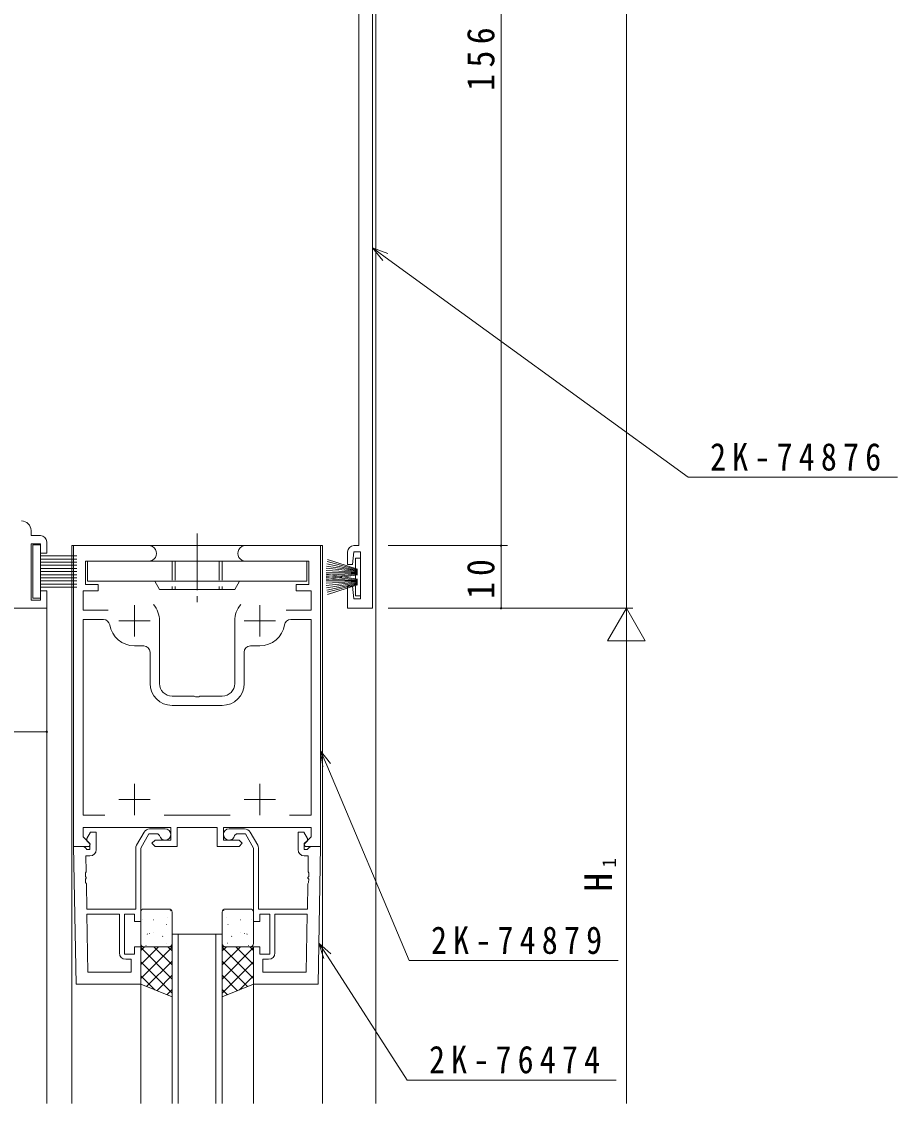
# Model space of a CAD drawing. Units: millimetres on the paper. Extents: x -420 to 373, y -297 to 267.
# Drawn here: x -191.9 to -52.2, y -190.6 to -18 of the extents above; entities that cross this region are included whole.
import ezdxf
from ezdxf.enums import TextEntityAlignment as Align

# ---------------------------------------------------------------- set-up
doc = ezdxf.new("R2010")
doc.units = ezdxf.units.MM
doc.linetypes.add('CHAIN2', pattern=[12, 9, -1, 1, -1])
doc.linetypes.add('DASHED3', pattern=[4, 3, -1])
for name, color, linetype, lineweight in [('0-3_YKK_11', 7, 'Continuous', 9), ('0-4_YKK_12', 2, 'Continuous', 9), ('0-5_YKK_13', 4, 'Continuous', 9), ('0-6_YKK_D', 6, 'Continuous', 9)]:
    doc.layers.add(name, color=color, linetype=linetype, lineweight=lineweight)
doc.styles.add('ＭＳ ゴシック', font='')
doc.styles.get('ＭＳ ゴシック').set_extended_font_data('MS Gothic')

msp = doc.modelspace()

# ---------------------------------------------------------------- linework, layer by layer
at = {"layer": '0-3_YKK_11'}
for p, q in [((-135.934, 54.419), (-135.934, -111.581)), ((-138.134, -101.581), (-138.134, 43.165)), ((-190.433, -99.978), (-190.433, -99.148)), ((-188.933, -99.978), (-190.433, -99.978)), ((-190.433, -101.278), (-188.933, -101.278)), ((-190.433, -110.278), (-190.433, -101.278)), ((-188.933, -101.278), (-188.933, -102.778)), ((-187.933, -102.778), (-187.933, -100.978)), ((-183.633, -101.583), (-183.633, -149.583)), ((-171.683, -101.583), (-183.633, -101.583)), ((-144.233, -101.583), (-156.183, -101.583)), ((-144.233, -149.583), (-144.233, -101.583)), ((-138.934, -101.581), (-138.134, -101.581)), ((-188.933, -102.778), (-187.933, -102.778)), ((-139.934, -104.581), (-139.934, -102.581)), ((-138.934, -102.581), (-139.134, -104.581)), ((-137.864, -102.581), (-138.934, -102.581)), ((-137.864, -110.081), (-137.864, -102.581)), ((-181.733, -104.083), (-171.683, -104.083)), ((-181.733, -107.783), (-181.733, -104.083)), ((-156.183, -104.083), (-146.133, -104.083)), ((-146.133, -104.083), (-146.133, -107.783)), ((-139.134, -104.581), (-139.934, -104.581)), ((-179.733, -107.783), (-181.733, -107.783)), ((-179.733, -108.783), (-179.733, -107.783)), ((-148.133, -107.783), (-148.133, -108.783)), ((-146.133, -107.783), (-148.133, -107.783)), ((-139.934, -108.081), (-139.134, -108.081)), ((-139.934, -111.581), (-139.934, -108.081)), ((-139.134, -108.081), (-138.934, -110.081)), ((-188.933, -110.278), (-190.433, -110.278)), ((-188.933, -108.778), (-188.933, -110.278)), ((-187.933, -108.778), (-188.933, -108.778)), ((-187.933, -111.578), (-187.933, -108.778)), ((-182.133, -108.783), (-179.733, -108.783)), ((-182.133, -111.883), (-182.133, -108.783)), ((-148.133, -108.783), (-145.733, -108.783)), ((-145.733, -108.783), (-145.733, -111.883)), ((-138.934, -110.081), (-137.864, -110.081)), ((-197.433, -111.578), (-187.933, -111.578)), ((-178.142, -111.883), (-182.133, -111.883)), ((-173.933, -111.083), (-173.933, -116.083)), ((-153.933, -111.083), (-153.933, -116.083)), ((-145.733, -111.883), (-149.725, -111.883)), ((-135.934, -111.581), (-139.934, -111.581)), ((-182.133, -113.383), (-182.133, -144.583)), ((-178.869, -113.383), (-182.133, -113.383)), ((-176.433, -113.583), (-171.433, -113.583)), ((-169.933, -123.583), (-169.933, -113.583)), ((-157.933, -113.583), (-157.933, -123.583)), ((-156.433, -113.583), (-151.433, -113.583)), ((-145.733, -113.383), (-148.998, -113.383)), ((-145.733, -144.583), (-145.733, -113.383)), ((-172.433, -117.583), (-173.933, -117.583)), ((-171.433, -123.583), (-171.433, -118.583)), ((-156.433, -118.583), (-156.433, -123.583)), ((-153.933, -117.583), (-155.433, -117.583)), ((-164.392, -125.583), (-167.933, -125.583)), ((-164.208, -125.703), (-164.392, -125.583)), ((-163.659, -125.703), (-164.208, -125.703)), ((-163.475, -125.583), (-163.659, -125.703)), ((-159.933, -125.583), (-163.475, -125.583)), ((-159.933, -127.083), (-167.933, -127.083)), ((-173.933, -139.583), (-173.933, -144.583)), ((-153.933, -139.583), (-153.933, -144.583)), ((-176.433, -142.083), (-171.433, -142.083)), ((-156.433, -142.083), (-151.433, -142.083)), ((-182.133, -144.583), (-178.651, -144.583)), ((-169.216, -144.583), (-158.651, -144.583)), ((-149.216, -144.583), (-145.733, -144.583)), ((-149.216, -144.583), (-145.733, -144.583)), ((-182.133, -146.583), (-168.133, -146.583)), ((-182.133, -148.058), (-182.133, -146.583)), ((-168.133, -146.583), (-168.133, -148.583)), ((-167.133, -146.583), (-160.733, -146.583)), ((-167.133, -149.583), (-167.133, -146.583)), ((-160.733, -146.583), (-160.733, -149.583)), ((-159.733, -146.583), (-145.733, -146.583)), ((-159.733, -148.583), (-159.733, -146.583)), ((-145.733, -146.583), (-145.733, -148.058)), ((-180.997, -149.195), (-182.133, -148.058)), ((-180.933, -147.283), (-181.533, -148.322)), ((-181.533, -148.322), (-181.533, -148.633)), ((-180.033, -147.283), (-180.933, -147.283)), ((-180.033, -150.083), (-180.033, -147.283)), ((-172.384, -147.283), (-173.6, -149.388)), ((-172.933, -149.834), (-171.633, -147.583)), ((-171.633, -147.583), (-170.217, -147.583)), ((-169.033, -146.783), (-171.518, -146.783)), ((-170.217, -147.583), (-169.921, -147.833)), ((-158.833, -146.783), (-156.349, -146.783)), ((-157.65, -147.583), (-157.946, -147.833)), ((-156.233, -147.583), (-157.65, -147.583)), ((-154.933, -149.834), (-156.233, -147.583)), ((-155.483, -147.283), (-154.267, -149.388)), ((-147.833, -147.283), (-146.933, -147.283)), ((-147.833, -150.083), (-147.833, -147.283)), ((-146.933, -147.283), (-146.333, -148.322)), ((-145.733, -148.058), (-146.87, -149.195)), ((-146.333, -148.322), (-146.333, -148.633)), ((-183.633, -149.583), (-181.158, -149.583)), ((-182.004, -149.583), (-183.633, -149.583)), ((-183.633, -149.583), (-183.249, -171.583)), ((-181.704, -149.883), (-182.004, -149.583)), ((-181.504, -150.083), (-181.704, -149.883)), ((-181.533, -148.633), (-181.033, -149.133)), ((-181.033, -150.083), (-181.504, -150.083)), ((-181.158, -149.583), (-180.997, -149.195)), ((-181.033, -149.133), (-181.033, -150.083)), ((-173.733, -149.888), (-173.733, -159.583)), ((-172.933, -161.583), (-172.933, -149.834)), ((-170.633, -148.583), (-171.133, -149.083)), ((-171.133, -149.083), (-170.633, -149.583)), ((-168.133, -148.583), (-170.633, -148.583)), ((-170.633, -149.583), (-167.133, -149.583)), ((-160.733, -149.583), (-157.233, -149.583)), ((-157.233, -148.583), (-159.733, -148.583)), ((-156.733, -149.083), (-157.233, -148.583)), ((-157.233, -149.583), (-156.733, -149.083)), ((-154.933, -161.583), (-154.933, -149.834)), ((-154.133, -149.888), (-154.133, -159.583)), ((-146.87, -149.195), (-146.709, -149.583)), ((-146.333, -148.633), (-146.833, -149.133)), ((-146.833, -149.133), (-146.833, -150.083)), ((-146.833, -150.083), (-146.363, -150.083)), ((-146.709, -149.583), (-144.233, -149.583)), ((-146.363, -150.083), (-146.163, -149.883)), ((-146.163, -149.883), (-145.863, -149.583)), ((-145.863, -149.583), (-144.233, -149.583)), ((-144.233, -149.583), (-144.618, -171.583)), ((-181.677, -151.083), (-181.033, -151.083)), ((-181.633, -153.625), (-181.677, -151.083)), ((-146.19, -151.083), (-146.833, -151.083)), ((-146.234, -153.625), (-146.19, -151.083)), ((-181.749, -153.81), (-181.633, -153.625)), ((-181.74, -154.36), (-181.749, -153.81)), ((-181.617, -154.541), (-181.74, -154.36)), ((-181.732, -154.81), (-181.615, -154.624)), ((-181.722, -155.36), (-181.732, -154.81)), ((-181.615, -154.624), (-181.617, -154.541)), ((-146.252, -154.624), (-146.25, -154.541)), ((-146.135, -154.81), (-146.252, -154.624)), ((-146.25, -154.541), (-146.127, -154.36)), ((-146.118, -153.81), (-146.234, -153.625)), ((-146.145, -155.36), (-146.135, -154.81)), ((-146.127, -154.36), (-146.118, -153.81)), ((-181.599, -155.541), (-181.722, -155.36)), ((-181.529, -159.583), (-181.599, -155.541)), ((-146.338, -159.583), (-146.268, -155.541)), ((-146.268, -155.541), (-146.145, -155.36)), ((-173.733, -159.583), (-181.529, -159.583)), ((-181.353, -169.653), (-181.515, -160.383)), ((-181.515, -160.383), (-176.333, -160.383)), ((-181.353, -169.653), (-181.515, -160.383)), ((-176.333, -160.383), (-176.333, -166.583)), ((-175.533, -160.383), (-173.933, -160.383)), ((-175.533, -166.783), (-175.533, -160.383)), ((-173.933, -160.383), (-173.933, -161.583)), ((-154.133, -159.583), (-146.338, -159.583)), ((-153.933, -160.383), (-153.933, -161.583)), ((-152.333, -160.383), (-153.933, -160.383)), ((-152.333, -166.783), (-152.333, -160.383)), ((-151.533, -160.383), (-151.533, -166.583)), ((-146.352, -160.383), (-151.533, -160.383)), ((-146.514, -169.653), (-146.352, -160.383)), ((-146.514, -169.653), (-146.352, -160.383)), ((-173.933, -161.583), (-172.933, -161.583)), ((-153.933, -161.583), (-154.933, -161.583)), ((-173.933, -165.583), (-173.933, -166.783)), ((-172.933, -165.583), (-173.933, -165.583)), ((-172.933, -171.583), (-172.933, -165.583)), ((-154.933, -165.583), (-153.933, -165.583)), ((-154.933, -171.583), (-154.933, -165.583)), ((-153.933, -165.583), (-153.933, -166.783)), ((-173.933, -166.783), (-175.533, -166.783)), ((-153.933, -166.783), (-152.333, -166.783)), ((-175.333, -167.583), (-174.433, -167.583)), ((-174.433, -167.583), (-174.433, -169.653)), ((-153.433, -167.583), (-153.433, -169.653)), ((-152.533, -167.583), (-153.433, -167.583)), ((-174.433, -169.653), (-181.353, -169.653)), ((-153.433, -169.653), (-146.514, -169.653)), ((-183.249, -171.583), (-172.933, -171.583)), ((-144.618, -171.583), (-154.933, -171.583))]:
    msp.add_line(p, q, dxfattribs=at)
for centre, radius, start, end in [((-191.933, -99.148), 1.5, 0, 89.99998), ((-188.933, -100.978), 1, 0, 89.99998), ((-171.683, -102.833), 1.25, 269.99998, 90), ((-156.183, -102.833), 1.25, 89.99998, 270), ((-138.934, -102.581), 1, 90, 179.99998), ((-173.933, -113.583), 4, 359.99997, 40.43979), ((-153.933, -113.583), 4, 139.5602, 180.00002), ((-178.869, -114.383), 1, 9.20688, 90), ((-148.998, -114.383), 1, 89.99998, 170.79311), ((-173.933, -113.583), 4, 189.20688, 270), ((-153.933, -113.583), 4, 269.99998, 350.79311), ((-172.433, -118.583), 1, 0, 89.99998), ((-155.433, -118.583), 1, 90, 179.99998), ((-167.933, -123.583), 3.5, 180, 269.99998), ((-167.933, -123.583), 2, 180, 269.99998), ((-159.933, -123.583), 2, 270, 359.99998), ((-159.933, -123.583), 3.5, 270, 359.99998), ((-171.518, -147.783), 1, 89.99997, 149.99998), ((-169.033, -147.683), 0.9, 189.59406, 90), ((-158.833, -147.683), 0.9, 89.99998, 350.40593), ((-156.349, -147.783), 1, 30, 90.00002), ((-181.033, -150.083), 1, 270, 359.99998), ((-172.733, -149.888), 1, 150.00005, 180.00006), ((-155.133, -149.888), 1, 359.99992, 29.99994), ((-146.833, -150.083), 1, 180, 269.99998), ((-175.333, -166.583), 1, 180, 269.99998), ((-152.533, -166.583), 1, 270, 359.99998)]:
    msp.add_arc(centre, radius, start, end, dxfattribs=at)
at = {"layer": '0-4_YKK_12'}
for p, q in [((-135.433, -190.578), (-135.433, 149.344)), ((-183.933, -101.583), (-183.933, -190.578)), ((-143.933, -101.583), (-183.933, -101.583)), ((-143.933, -190.578), (-143.933, -101.583)), ((-187.933, -111.578), (-187.933, -190.578)), ((-172.933, -149.915), (-172.933, -190.578)), ((-167.933, -163.578), (-159.933, -163.578)), ((-167.933, -190.578), (-167.933, -163.578)), ((-166.933, -163.578), (-166.933, -190.578)), ((-160.933, -190.578), (-160.933, -163.578)), ((-159.933, -163.578), (-159.933, -190.578)), ((-154.933, -171.383), (-154.933, -190.578))]:
    msp.add_line(p, q, dxfattribs=at)
at = {"layer": '0-5_YKK_13', "linetype": 'CHAIN2'}
msp.add_line((-163.936, -99.677), (-163.936, -110.63), dxfattribs=at)
at = {"layer": '0-5_YKK_13'}
for p, q in [((-188.934, -101.481), (-190.134, -101.481)), ((-190.134, -101.481), (-190.134, -109.981)), ((-188.934, -109.981), (-188.934, -101.481)), ((-188.934, -103.231), (-183.134, -103.231)), ((-188.934, -103.731), (-183.134, -103.731)), ((-188.934, -104.231), (-183.134, -104.231)), ((-188.934, -104.731), (-183.134, -104.731)), ((-188.934, -105.231), (-183.134, -105.231)), ((-181.436, -104.083), (-181.436, -107.283)), ((-146.436, -104.083), (-181.436, -104.083)), ((-146.436, -104.083), (-146.436, -107.283)), ((-138.364, -105.731), (-143.337, -105.209)), ((-138.364, -105.631), (-143.303, -104.849)), ((-138.364, -105.531), (-143.255, -104.492)), ((-138.364, -105.431), (-143.194, -104.137)), ((-138.364, -105.331), (-143.12, -103.786)), ((-138.664, -103.581), (-138.664, -105.234)), ((-137.864, -103.581), (-138.664, -103.581)), ((-137.864, -109.581), (-137.864, -103.581)), ((-188.934, -105.731), (-183.134, -105.731)), ((-188.934, -106.231), (-183.134, -106.231)), ((-188.934, -106.731), (-183.134, -106.731)), ((-143.364, -105.931), (-138.364, -105.931)), ((-138.364, -105.831), (-143.358, -105.57)), ((-138.364, -106.031), (-143.358, -106.293)), ((-138.364, -107.131), (-143.358, -106.87)), ((-138.364, -106.131), (-143.337, -106.654)), ((-138.364, -107.031), (-143.337, -106.509)), ((-138.364, -106.931), (-143.303, -106.149)), ((-138.364, -106.231), (-143.303, -107.014)), ((-138.664, -106.279), (-138.664, -106.884)), ((-188.934, -107.231), (-183.134, -107.231)), ((-188.934, -107.731), (-183.134, -107.731)), ((-188.934, -108.231), (-183.134, -108.231)), ((-181.436, -107.283), (-146.436, -107.283)), ((-170.687, -107.283), (-169.936, -108.583)), ((-157.936, -108.583), (-169.936, -108.583)), ((-157.185, -107.283), (-157.936, -108.583)), ((-143.364, -107.231), (-138.364, -107.231)), ((-138.364, -107.331), (-143.358, -107.593)), ((-138.364, -107.431), (-143.337, -107.954)), ((-138.364, -107.531), (-143.303, -108.314)), ((-138.364, -107.631), (-143.255, -108.671)), ((-138.364, -107.731), (-143.194, -109.026)), ((-138.364, -107.831), (-143.12, -109.377)), ((-138.664, -107.929), (-138.664, -109.581)), ((-190.134, -109.981), (-188.934, -109.981)), ((-138.664, -109.581), (-137.864, -109.581)), ((-172.933, -160.078), (-172.933, -165.078)), ((-168.433, -159.578), (-172.433, -159.578)), ((-168.22, -159.851), (-168.176, -159.827)), ((-167.933, -165.078), (-167.933, -160.078)), ((-159.933, -165.078), (-159.933, -160.078)), ((-159.647, -159.851), (-159.691, -159.827)), ((-159.433, -159.578), (-155.433, -159.578)), ((-154.933, -160.078), (-154.933, -165.078)), ((-172.933, -160.859), (-172.921, -160.852)), ((-172.651, -161.296), (-172.644, -161.288)), ((-170.888, -161.308), (-170.844, -161.284)), ((-168.863, -162.042), (-168.819, -162.018)), ((-168.656, -160.85), (-168.65, -160.843)), ((-159.211, -160.85), (-159.217, -160.843)), ((-159.004, -162.042), (-159.048, -162.018)), ((-156.979, -161.308), (-157.023, -161.284)), ((-155.216, -161.296), (-155.223, -161.288)), ((-154.933, -160.859), (-154.946, -160.852)), ((-171.908, -163.611), (-171.861, -163.522)), ((-171.531, -163.5), (-171.487, -163.476)), ((-170.865, -163.316), (-170.858, -163.308)), ((-169.455, -163.932), (-169.411, -163.908)), ((-158.412, -163.932), (-158.456, -163.908)), ((-157.002, -163.316), (-157.009, -163.308)), ((-156.336, -163.5), (-156.38, -163.476)), ((-155.959, -163.611), (-156.006, -163.522)), ((-172.933, -165.578), (-167.933, -165.578)), ((-172.933, -171.578), (-172.933, -165.578)), ((-172.933, -168.412), (-170.099, -165.578)), ((-172.933, -166.167), (-172.344, -165.578)), ((-172.933, -170.657), (-167.933, -165.657)), ((-172.433, -165.578), (-168.433, -165.578)), ((-172.122, -165.39), (-172.078, -165.366)), ((-167.933, -168.49), (-170.845, -165.578)), ((-168.812, -165.037), (-168.805, -165.03)), ((-167.933, -166.245), (-168.6, -165.578)), ((-167.933, -165.578), (-167.933, -173.578)), ((-159.933, -165.578), (-159.933, -173.578)), ((-154.933, -165.578), (-159.933, -165.578)), ((-159.933, -168.49), (-157.022, -165.578)), ((-159.933, -166.245), (-159.267, -165.578)), ((-154.933, -170.657), (-159.933, -165.657)), ((-155.433, -165.578), (-159.433, -165.578)), ((-159.055, -165.037), (-159.062, -165.03)), ((-154.933, -168.412), (-157.768, -165.578)), ((-155.745, -165.39), (-155.788, -165.366)), ((-154.933, -166.167), (-155.523, -165.578)), ((-154.933, -171.578), (-154.933, -165.578)), ((-167.933, -170.735), (-172.933, -165.735)), ((-159.933, -170.735), (-154.933, -165.735)), ((-167.933, -172.98), (-172.933, -167.98)), ((-171.987, -171.956), (-167.933, -167.902)), ((-155.88, -171.956), (-159.933, -167.902)), ((-159.933, -172.98), (-154.933, -167.98)), ((-170.678, -172.48), (-172.933, -170.225)), ((-170.384, -172.598), (-167.933, -170.147)), ((-157.483, -172.598), (-159.933, -170.147)), ((-157.189, -172.48), (-154.933, -170.225)), ((-167.933, -173.578), (-172.933, -171.578)), ((-168.78, -173.239), (-167.933, -172.392)), ((-159.933, -173.578), (-154.933, -171.578)), ((-159.087, -173.239), (-159.933, -172.392))]:
    msp.add_line(p, q, dxfattribs=at)
at = {"layer": '0-5_YKK_13', "linetype": 'DASHED3'}
for p, q in [((-167.936, -104.083), (-167.936, -108.583)), ((-167.436, -104.083), (-167.436, -108.583)), ((-160.436, -104.083), (-160.436, -108.583)), ((-159.936, -104.083), (-159.936, -108.583))]:
    msp.add_line(p, q, dxfattribs=at)
at = {"layer": '0-5_YKK_13'}
for centre, start, end in [((-172.433, -160.078), 90, 180), ((-168.433, -160.078), 0, 90), ((-159.433, -160.078), 90, 180), ((-155.433, -160.078), 359.99998, 89.99998), ((-172.433, -165.078), 180, 270), ((-168.433, -165.078), 270, 0), ((-159.433, -165.078), 180, 270), ((-155.433, -165.078), 270, 0)]:
    msp.add_arc(centre, 0.5, start, end, dxfattribs=at)
at = {"layer": '0-6_YKK_D'}
for p, q in [((-95.433, -111.581), (-95.433, 88.419)), ((-115.433, 54.419), (-115.433, -101.583)), ((-135.934, -54.068), (-133.912, -55.538)), ((-135.934, -54.068), (-133.519, -54.996)), ((-134.306, -56.08), (-135.934, -54.068)), ((-133.912, -55.538), (-85.585, -90.68)), ((-85.585, -90.68), (-52.205, -90.68)), ((-133.433, -101.581), (-114.433, -101.581)), ((-132.433, -101.583), (-114.433, -101.583)), ((-115.433, -111.581), (-115.433, -101.581)), ((-133.433, -111.581), (-94.433, -111.581)), ((-133.433, -111.581), (-94.433, -111.581)), ((-133.433, -111.581), (-114.433, -111.581)), ((-95.433, -111.581), (-98.433, -116.778)), ((-95.433, -111.581), (-95.433, -121.974)), ((-95.433, -111.581), (-92.433, -116.778)), ((-187.933, -112.578), (-187.933, -132.288)), ((-98.433, -116.778), (-92.433, -116.778)), ((-95.433, -190.578), (-95.433, -117.581)), ((-235.433, -131.288), (-187.933, -131.288)), ((-144.233, -134.314), (-143.262, -136.618)), ((-144.233, -134.314), (-142.645, -136.358)), ((-143.88, -136.878), (-144.233, -134.314)), ((-143.262, -136.618), (-130.114, -167.803)), ((-144.503, -165.002), (-143.149, -167.103)), ((-144.503, -165.002), (-142.586, -166.741)), ((-143.712, -167.466), (-144.503, -165.002)), ((-143.149, -167.103), (-130.432, -186.853)), ((-130.114, -167.803), (-96.734, -167.803)), ((-130.432, -186.853), (-97.052, -186.853))]:
    msp.add_line(p, q, dxfattribs=at)
for centre, start, end in [((-115.433, -101.581), 90, 270), ((-115.433, -101.583), 90, 270), ((-115.433, -101.581), 270, 90), ((-115.433, -101.583), 270, 90), ((-115.433, -111.581), 90, 270), ((-115.433, -111.581), 270, 90), ((-187.933, -131.288), 0, 180), ((-187.933, -131.288), 180, 0)]:
    msp.add_arc(centre, 0.106, start, end, dxfattribs=at)

# ---------------------------------------------------------------- texts
at = {"layer": '0-6_YKK_D', "color": 7, "style": 'ＭＳ ゴシック'}
msp.add_text('1', height=2.199, rotation=90, dxfattribs=at).set_placement((-96.433, -152.96), align=Align.BOTTOM_LEFT)
at = {"layer": '0-6_YKK_D', "color": 3, "style": 'ＭＳ ゴシック'}
msp.add_text('H', height=4.399, rotation=90, dxfattribs=at).set_placement((-96.433, -156.8), align=Align.BOTTOM_LEFT)
at = {"layer": '0-6_YKK_D', "color": 3, "char_height": 4.399, "attachment_point": 7, "rotation": 90, "style": 'ＭＳ ゴシック'}
for s, insert in [('\\T1.38;\\W0.9;156', (-116.433, -29.022)), ('\\T1.36;\\W0.9;10', (-116.433, -110.101))]:
    msp.add_mtext(s, dxfattribs=dict(at, insert=insert))
at = {"layer": '0-6_YKK_D', "color": 3, "char_height": 4.399, "attachment_point": 7, "style": 'ＭＳ ゴシック'}
for s, insert in [('\\T1.39;\\W0.85;2K-74876', (-82.085, -89.68)), ('\\T1.39;\\W0.85;2K-74879', (-126.614, -166.803)), ('\\T1.39;\\W0.85;2K-76474', (-126.932, -185.853))]:
    msp.add_mtext(s, dxfattribs=dict(at, insert=insert))

doc.saveas('drawing.dxf')
